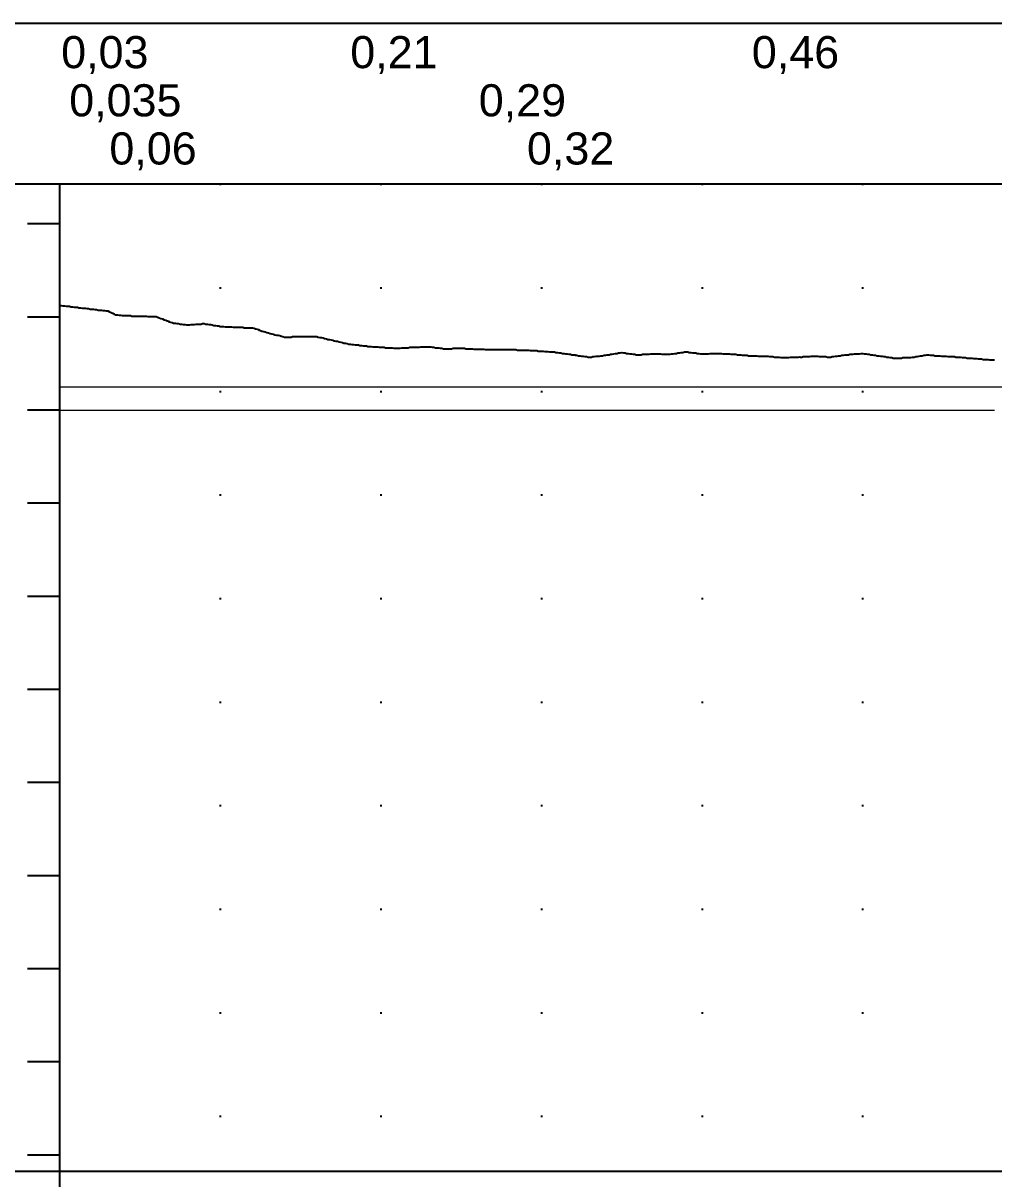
# Model space of a CAD drawing. Header units: millimetres. Extents: x -226 to 1784, y 10 to 1137.
# Drawn here: x 87.7 to 148.2, y 165.5 to 237.5 of the extents above; entities that cross this region are included whole.
import ezdxf

# ---------------------------------------------------------------- set-up
doc = ezdxf.new("R2010")
doc.units = ezdxf.units.MM
doc.linetypes.add('DOT', pattern=[6.35, 0, -6.35])
doc.layers.add('График_U', color=5, linetype='Continuous')
doc.layers.add('Макет', color=7, linetype='Continuous')
doc.layers.add('График_U_085', color=253, linetype='Continuous', lineweight=0)
doc.layers.add('Текст', color=7, linetype='Continuous', lineweight=0)
doc.styles.get("Standard").update_dxf_attribs({"font": 'arial.ttf'})

msp = doc.modelspace()

# ---------------------------------------------------------------- linework, layer by layer
at = {"layer": 'График_U'}
for points in [[(90, 225), (88, 225)], [(90, 219.925), (90.003, 219.925), (90.01, 219.925), (90.1, 219.913), (90.103, 219.925), (90.11, 219.925), (90.2, 219.902), (90.203, 219.896), (90.21, 219.896), (90.303, 219.896), (90.31, 219.896), (90.403, 219.867), (90.41, 219.867), (90.503, 219.867), (90.51, 219.867), (90.603, 219.867), (90.61, 219.867), (90.703, 219.838), (90.71, 219.838), (90.803, 219.838), (90.81, 219.838), (90.903, 219.809), (90.91, 219.809), (91, 219.809), (91.003, 219.809), (91.01, 219.809), (91.103, 219.809), (91.11, 219.809), (91.203, 219.78), (91.21, 219.78), (91.303, 219.78), (91.31, 219.78), (91.403, 219.751), (91.41, 219.751), (91.503, 219.751), (91.51, 219.751), (91.603, 219.751), (91.61, 219.751), (91.703, 219.722), (91.71, 219.722), (91.803, 219.722), (91.81, 219.722), (91.903, 219.693), (91.91, 219.693), (92, 219.693), (92.003, 219.693), (92.01, 219.693), (92.103, 219.693), (92.11, 219.693), (92.203, 219.664), (92.21, 219.664), (92.303, 219.664), (92.31, 219.664), (92.403, 219.635), (92.41, 219.635), (92.503, 219.635), (92.51, 219.635), (92.603, 219.635), (92.61, 219.635), (92.703, 219.606), (92.71, 219.606), (92.803, 219.606), (92.81, 219.606), (92.903, 219.577), (92.91, 219.577), (93, 219.577), (93.003, 219.577), (93.01, 219.577), (93.1, 219.531), (93.103, 219.519), (93.11, 219.519), (93.111, 219.519), (93.203, 219.49), (93.21, 219.49), (93.303, 219.432), (93.31, 219.432), (93.403, 219.403), (93.41, 219.374), (93.5, 219.345), (93.503, 219.345), (93.51, 219.345), (93.6, 219.333), (93.603, 219.345), (93.61, 219.345), (93.703, 219.316), (93.71, 219.316), (93.803, 219.316), (93.81, 219.316), (93.903, 219.287), (93.91, 219.287), (94, 219.287), (94.003, 219.287), (94.01, 219.287), (94.103, 219.287), (94.11, 219.287), (94.203, 219.287), (94.21, 219.287), (94.303, 219.287), (94.31, 219.287), (94.403, 219.287), (94.41, 219.287), (94.503, 219.258), (94.51, 219.258), (94.603, 219.258), (94.61, 219.258), (94.703, 219.258), (94.71, 219.258), (94.803, 219.258), (94.81, 219.258), (94.903, 219.258), (94.91, 219.258), (95, 219.258), (95.004, 219.258), (95.003, 219.258), (95.01, 219.258), (95.103, 219.258), (95.11, 219.258), (95.203, 219.258), (95.21, 219.258), (95.303, 219.258), (95.31, 219.258), (95.403, 219.258), (95.41, 219.258), (95.503, 219.229), (95.51, 219.229), (95.603, 219.229), (95.61, 219.229), (95.703, 219.229), (95.71, 219.229), (95.803, 219.229), (95.81, 219.229), (95.903, 219.229), (95.91, 219.229), (96, 219.229), (96.003, 219.229), (96.01, 219.229), (96.1, 219.191), (96.103, 219.2), (96.11, 219.2), (96.203, 219.142), (96.21, 219.142), (96.303, 219.113), (96.31, 219.113), (96.403, 219.084), (96.41, 219.084), (96.503, 219.026), (96.51, 219.026), (96.603, 218.997), (96.61, 218.997), (96.703, 218.968), (96.71, 218.968), (96.803, 218.939), (96.81, 218.91), (96.903, 218.881), (96.91, 218.881), (97, 218.852), (97.003, 218.852), (97.01, 218.852), (97.103, 218.823), (97.11, 218.823), (97.203, 218.823), (97.21, 218.823), (97.303, 218.794), (97.31, 218.794), (97.403, 218.794), (97.41, 218.794), (97.503, 218.765), (97.51, 218.765), (97.603, 218.765), (97.61, 218.765), (97.703, 218.736), (97.71, 218.736), (97.803, 218.736), (97.81, 218.736), (97.903, 218.707), (97.91, 218.707), (98, 218.707), (98.003, 218.707), (98.01, 218.707), (98.103, 218.707), (98.11, 218.707), (98.203, 218.736), (98.21, 218.736), (98.303, 218.736), (98.31, 218.736), (98.403, 218.736), (98.41, 218.736), (98.503, 218.765), (98.51, 218.765), (98.603, 218.765), (98.61, 218.765), (98.703, 218.765), (98.71, 218.765), (98.803, 218.765), (98.81, 218.765), (98.903, 218.794), (98.91, 218.794), (99, 218.794), (99.003, 218.794), (99.01, 218.794), (99.103, 218.765), (99.11, 218.765), (99.203, 218.765), (99.21, 218.765), (99.303, 218.736), (99.31, 218.736), (99.403, 218.736), (99.41, 218.736), (99.503, 218.707), (99.51, 218.707), (99.603, 218.678), (99.61, 218.678), (99.703, 218.678), (99.71, 218.678), (99.803, 218.649), (99.81, 218.649), (99.903, 218.649), (99.91, 218.649), (100, 218.62), (100.003, 218.62), (100.01, 218.62), (100.103, 218.62), (100.11, 218.62), (100.203, 218.62), (100.21, 218.62), (100.303, 218.591), (100.31, 218.591), (100.403, 218.591), (100.41, 218.591), (100.503, 218.591), (100.51, 218.591), (100.603, 218.591), (100.61, 218.591), (100.703, 218.591), (100.71, 218.591), (100.803, 218.562), (100.81, 218.562), (100.903, 218.562), (100.91, 218.562), (101, 218.562), (101.003, 218.562), (101.01, 218.562), (101.103, 218.562), (101.11, 218.562), (101.203, 218.562), (101.21, 218.562), (101.303, 218.562), (101.31, 218.562), (101.403, 218.562), (101.41, 218.562), (101.503, 218.533), (101.51, 218.533), (101.603, 218.533), (101.61, 218.533), (101.703, 218.533), (101.71, 218.533), (101.803, 218.533), (101.81, 218.533), (101.903, 218.533), (101.91, 218.533), (102, 218.533), (102.003, 218.533), (102.01, 218.533), (102.103, 218.504), (102.11, 218.504), (102.203, 218.475), (102.21, 218.475), (102.303, 218.446), (102.31, 218.446), (102.403, 218.417), (102.41, 218.388), (102.503, 218.359), (102.51, 218.359), (102.603, 218.33), (102.61, 218.33), (102.703, 218.301), (102.71, 218.301), (102.803, 218.272), (102.81, 218.272), (102.903, 218.243), (102.91, 218.243), (103, 218.214), (103.003, 218.214), (103.01, 218.214), (103.103, 218.185), (103.11, 218.185), (103.203, 218.156), (103.21, 218.156), (103.303, 218.127), (103.31, 218.127), (103.403, 218.098), (103.41, 218.098), (103.503, 218.069), (103.51, 218.069), (103.603, 218.069), (103.61, 218.069), (103.703, 218.04), (103.71, 218.04), (103.803, 218.011), (103.81, 218.011), (103.903, 217.982), (103.91, 217.982), (104, 217.953), (104.003, 217.953), (104.01, 217.953), (104.103, 217.953), (104.11, 217.953), (104.203, 217.953), (104.21, 217.953), (104.303, 217.953), (104.31, 217.953), (104.403, 217.953), (104.41, 217.953), (104.503, 217.982), (104.51, 217.982), (104.603, 217.982), (104.61, 217.982), (104.703, 217.982), (104.71, 217.982), (104.803, 217.982), (104.81, 217.982), (104.903, 217.982), (104.91, 217.982), (105, 217.982), (105.003, 217.982), (105.01, 217.982), (105.103, 217.982), (105.11, 217.982), (105.203, 217.982), (105.21, 217.982), (105.303, 217.982), (105.31, 217.982), (105.403, 217.982), (105.41, 217.982), (105.503, 217.982), (105.51, 217.982), (105.603, 217.982), (105.61, 217.982), (105.703, 217.982), (105.71, 217.982), (105.803, 217.982), (105.81, 217.982), (105.903, 217.982), (105.91, 217.982), (105.955, 217.982), (106, 217.982), (106.003, 217.982), (106.01, 217.982), (106.103, 217.953), (106.11, 217.953), (106.203, 217.924), (106.21, 217.924), (106.303, 217.924), (106.31, 217.924), (106.403, 217.895), (106.41, 217.895), (106.503, 217.866), (106.51, 217.866), (106.603, 217.837), (106.61, 217.837), (106.703, 217.808), (106.71, 217.808), (106.803, 217.808), (106.81, 217.808), (106.903, 217.779), (106.91, 217.779), (107, 217.75), (107.003, 217.75), (107.01, 217.75), (107.103, 217.721), (107.11, 217.721), (107.203, 217.692), (107.21, 217.692), (107.303, 217.692), (107.31, 217.692), (107.403, 217.663), (107.41, 217.663), (107.503, 217.634), (107.51, 217.634), (107.603, 217.605), (107.61, 217.605), (107.703, 217.576), (107.71, 217.576), (107.803, 217.576), (107.81, 217.576), (107.903, 217.547), (107.91, 217.547), (108, 217.518), (108.003, 217.518), (108.01, 217.518), (108.103, 217.518), (108.11, 217.518), (108.203, 217.489), (108.21, 217.489), (108.303, 217.489), (108.31, 217.489), (108.403, 217.46), (108.41, 217.46), (108.503, 217.46), (108.51, 217.46), (108.603, 217.46), (108.61, 217.46), (108.703, 217.431), (108.71, 217.431), (108.803, 217.431), (108.81, 217.431), (108.903, 217.402), (108.91, 217.402), (109, 217.402), (109.003, 217.402), (109.01, 217.402), (109.103, 217.402), (109.11, 217.402), (109.203, 217.373), (109.21, 217.373), (109.303, 217.373), (109.31, 217.373), (109.403, 217.373), (109.41, 217.373), (109.503, 217.344), (109.51, 217.344), (109.603, 217.344), (109.61, 217.344), (109.703, 217.344), (109.71, 217.344), (109.803, 217.344), (109.81, 217.344), (109.903, 217.315), (109.91, 217.315), (110, 217.315), (110.003, 217.315), (110.01, 217.315), (110.103, 217.315), (110.11, 217.315), (110.203, 217.315), (110.21, 217.315), (110.303, 217.286), (110.31, 217.286), (110.403, 217.286), (110.41, 217.286), (110.503, 217.286), (110.51, 217.286), (110.603, 217.286), (110.61, 217.286), (110.703, 217.286), (110.71, 217.286), (110.803, 217.257), (110.81, 217.257), (110.903, 217.257), (110.91, 217.257), (111, 217.257), (111.003, 217.257), (111.01, 217.257), (111.1, 217.263), (111.103, 217.257), (111.11, 217.257), (111.203, 217.257), (111.21, 217.257), (111.303, 217.286), (111.31, 217.286), (111.403, 217.286), (111.41, 217.286), (111.503, 217.286), (111.51, 217.286), (111.603, 217.286), (111.61, 217.286), (111.703, 217.286), (111.71, 217.286), (111.803, 217.315), (111.81, 217.315), (111.903, 217.315), (111.91, 217.315), (112, 217.315), (112.003, 217.315), (112.01, 217.315), (112.103, 217.315), (112.11, 217.315), (112.203, 217.315), (112.21, 217.315), (112.303, 217.315), (112.31, 217.315), (112.403, 217.315), (112.41, 217.315), (112.503, 217.344), (112.51, 217.344), (112.603, 217.344), (112.61, 217.344), (112.703, 217.344), (112.71, 217.344), (112.803, 217.344), (112.81, 217.344), (112.903, 217.344), (112.91, 217.344), (113, 217.344), (113.003, 217.344), (113.01, 217.344), (113.103, 217.344), (113.11, 217.344), (113.203, 217.315), (113.21, 217.315), (113.303, 217.315), (113.31, 217.315), (113.403, 217.286), (113.41, 217.286), (113.503, 217.286), (113.51, 217.286), (113.603, 217.286), (113.61, 217.286), (113.703, 217.257), (113.71, 217.257), (113.803, 217.257), (113.81, 217.257), (113.903, 217.228), (113.91, 217.228), (114, 217.228), (114.003, 217.228), (114.01, 217.228), (114.103, 217.228), (114.11, 217.228), (114.203, 217.228), (114.21, 217.228), (114.303, 217.228), (114.31, 217.228), (114.403, 217.228), (114.41, 217.228), (114.503, 217.257), (114.51, 217.257), (114.603, 217.257), (114.61, 217.257), (114.703, 217.257), (114.71, 217.257), (114.803, 217.257), (114.81, 217.257), (114.903, 217.257), (114.91, 217.257), (115, 217.257), (115.003, 217.257), (115.01, 217.257), (115.103, 217.257), (115.11, 217.257), (115.203, 217.257), (115.21, 217.257), (115.303, 217.228), (115.31, 217.228), (115.403, 217.228), (115.41, 217.228), (115.503, 217.228), (115.51, 217.228), (115.603, 217.228), (115.61, 217.228), (115.703, 217.228), (115.71, 217.228), (115.803, 217.199), (115.81, 217.199), (115.903, 217.199), (115.91, 217.199), (116, 217.199), (116.003, 217.199), (116.01, 217.199), (116.103, 217.199), (116.11, 217.199), (116.203, 217.199), (116.21, 217.199), (116.303, 217.199), (116.31, 217.199), (116.403, 217.199), (116.41, 217.199), (116.503, 217.17), (116.51, 217.17), (116.603, 217.17), (116.61, 217.17), (116.703, 217.17), (116.71, 217.17), (116.803, 217.17), (116.81, 217.17), (116.903, 217.17), (116.91, 217.17), (117, 217.17), (117.003, 217.17), (117.01, 217.17), (117.103, 217.17), (117.11, 217.17), (117.203, 217.17), (117.21, 217.17), (117.303, 217.17), (117.31, 217.17), (117.403, 217.17), (117.41, 217.17), (117.503, 217.17), (117.51, 217.17), (117.603, 217.17), (117.61, 217.17), (117.703, 217.17), (117.71, 217.17), (117.803, 217.17), (117.81, 217.17), (117.903, 217.17), (117.91, 217.17), (118, 217.17), (118.003, 217.17), (118.01, 217.17), (118.103, 217.17), (118.11, 217.17), (118.203, 217.17), (118.21, 217.17), (118.303, 217.17), (118.31, 217.17), (118.403, 217.17), (118.41, 217.17), (118.503, 217.141), (118.51, 217.141), (118.603, 217.141), (118.61, 217.141), (118.703, 217.141), (118.71, 217.141), (118.803, 217.141), (118.81, 217.141), (118.903, 217.141), (118.91, 217.141), (119, 217.141), (119.003, 217.141), (119.01, 217.141), (119.1, 217.135), (119.103, 217.141), (119.11, 217.141), (119.203, 217.141), (119.21, 217.141), (119.303, 217.112), (119.31, 217.112), (119.403, 217.112), (119.41, 217.112), (119.503, 217.112), (119.51, 217.112), (119.603, 217.112), (119.61, 217.112), (119.703, 217.112), (119.71, 217.112), (119.803, 217.083), (119.81, 217.083), (119.903, 217.083), (119.91, 217.083), (120, 217.083), (120.003, 217.083), (120.01, 217.083), (120.103, 217.083), (120.11, 217.083), (120.203, 217.054), (120.21, 217.054), (120.303, 217.054), (120.31, 217.054), (120.403, 217.054), (120.41, 217.054), (120.503, 217.025), (120.51, 217.025), (120.603, 217.025), (120.61, 217.025), (120.703, 217.025), (120.71, 217.025), (120.803, 217.025), (120.81, 217.025), (120.903, 216.996), (120.91, 216.996), (121, 216.996), (121.003, 216.996), (121.01, 216.996), (121.103, 216.967), (121.11, 216.967), (121.203, 216.967), (121.21, 216.967), (121.303, 216.938), (121.31, 216.938), (121.403, 216.938), (121.41, 216.938), (121.503, 216.909), (121.51, 216.909), (121.603, 216.909), (121.61, 216.909), (121.703, 216.88), (121.71, 216.88), (121.803, 216.88), (121.81, 216.88), (121.903, 216.851), (121.91, 216.851), (122, 216.851), (122.003, 216.851), (122.01, 216.851), (122.1, 216.837), (122.103, 216.822), (122.11, 216.822), (122.203, 216.822), (122.21, 216.822), (122.303, 216.793), (122.31, 216.793), (122.403, 216.793), (122.41, 216.793), (122.503, 216.764), (122.51, 216.764), (122.603, 216.764), (122.61, 216.764), (122.703, 216.735), (122.71, 216.735), (122.803, 216.735), (122.81, 216.735), (122.903, 216.706), (122.91, 216.706), (123, 216.706), (123.003, 216.706), (123.01, 216.706), (123.103, 216.706), (123.11, 216.706), (123.203, 216.735), (123.21, 216.735), (123.303, 216.735), (123.31, 216.735), (123.403, 216.764), (123.41, 216.764), (123.503, 216.764), (123.51, 216.764), (123.603, 216.764), (123.61, 216.764), (123.703, 216.793), (123.71, 216.793), (123.803, 216.793), (123.81, 216.793), (123.903, 216.822), (123.91, 216.822), (124, 216.822), (124.003, 216.822), (124.01, 216.822), (124.103, 216.851), (124.11, 216.851), (124.203, 216.851), (124.21, 216.851), (124.303, 216.88), (124.31, 216.88), (124.403, 216.88), (124.41, 216.88), (124.503, 216.909), (124.51, 216.909), (124.603, 216.938), (124.61, 216.938), (124.703, 216.938), (124.71, 216.938), (124.803, 216.967), (124.81, 216.967), (124.903, 216.967), (124.91, 216.967), (125, 216.996), (125.004, 216.996), (125.003, 216.996), (125.01, 216.996), (125.103, 216.967), (125.11, 216.967), (125.203, 216.967), (125.21, 216.967), (125.303, 216.938), (125.31, 216.938), (125.403, 216.938), (125.41, 216.938), (125.503, 216.909), (125.51, 216.909), (125.603, 216.909), (125.61, 216.909), (125.703, 216.88), (125.71, 216.88), (125.803, 216.88), (125.81, 216.88), (125.903, 216.851), (125.91, 216.851), (126, 216.851), (126.003, 216.851), (126.01, 216.851), (126.103, 216.851), (126.11, 216.851), (126.203, 216.851), (126.21, 216.851), (126.303, 216.88), (126.31, 216.88), (126.403, 216.88), (126.41, 216.88), (126.503, 216.88), (126.51, 216.88), (126.603, 216.88), (126.61, 216.88), (126.703, 216.88), (126.71, 216.88), (126.803, 216.909), (126.81, 216.909), (126.903, 216.909), (126.91, 216.909), (127, 216.909), (127.003, 216.909), (127.01, 216.909), (127.103, 216.909), (127.11, 216.909), (127.203, 216.909), (127.21, 216.909), (127.303, 216.909), (127.31, 216.909), (127.403, 216.909), (127.41, 216.909), (127.503, 216.88), (127.51, 216.88), (127.603, 216.88), (127.61, 216.88), (127.703, 216.88), (127.71, 216.88), (127.803, 216.88), (127.81, 216.88), (127.903, 216.88), (127.91, 216.88), (128, 216.88), (128.003, 216.88), (128.01, 216.88), (128.103, 216.909), (128.11, 216.909), (128.203, 216.909), (128.21, 216.909), (128.303, 216.938), (128.31, 216.938), (128.403, 216.938), (128.41, 216.938), (128.503, 216.967), (128.51, 216.967), (128.603, 216.967), (128.61, 216.967), (128.703, 216.996), (128.71, 216.996), (128.803, 216.996), (128.81, 216.996), (128.903, 217.025), (128.91, 217.025), (129, 217.025), (129.003, 217.025), (129.01, 217.025), (129.103, 217.025), (129.11, 217.025), (129.203, 216.996), (129.21, 216.996), (129.303, 216.996), (129.31, 216.996), (129.403, 216.967), (129.41, 216.967), (129.503, 216.967), (129.51, 216.967), (129.603, 216.967), (129.61, 216.967), (129.703, 216.938), (129.71, 216.938), (129.803, 216.938), (129.81, 216.938), (129.903, 216.909), (129.91, 216.909), (130, 216.909), (130.003, 216.909), (130.01, 216.909), (130.103, 216.909), (130.11, 216.909), (130.203, 216.909), (130.21, 216.909), (130.303, 216.909), (130.31, 216.909), (130.403, 216.909), (130.41, 216.909), (130.503, 216.938), (130.51, 216.938), (130.603, 216.938), (130.61, 216.938), (130.703, 216.938), (130.71, 216.938), (130.803, 216.938), (130.81, 216.938), (130.903, 216.938), (130.91, 216.938), (131, 216.938), (131.003, 216.938), (131.01, 216.938), (131.103, 216.938), (131.11, 216.938), (131.203, 216.938), (131.21, 216.938), (131.303, 216.909), (131.31, 216.909), (131.403, 216.909), (131.41, 216.909), (131.503, 216.909), (131.51, 216.909), (131.603, 216.909), (131.61, 216.909), (131.703, 216.909), (131.71, 216.909), (131.803, 216.88), (131.81, 216.88), (131.903, 216.88), (131.91, 216.88), (132, 216.88), (132.003, 216.88), (132.01, 216.88), (132.103, 216.88), (132.11, 216.88), (132.203, 216.851), (132.21, 216.851), (132.303, 216.851), (132.31, 216.851), (132.403, 216.851), (132.41, 216.851), (132.503, 216.822), (132.51, 216.822), (132.603, 216.822), (132.61, 216.822), (132.703, 216.822), (132.71, 216.822), (132.803, 216.822), (132.81, 216.822), (132.903, 216.793), (132.91, 216.793), (133, 216.793), (133.003, 216.793), (133.01, 216.793), (133.103, 216.793), (133.11, 216.793), (133.203, 216.793), (133.21, 216.793), (133.303, 216.793), (133.31, 216.793), (133.403, 216.793), (133.41, 216.793), (133.503, 216.764), (133.51, 216.764), (133.603, 216.764), (133.61, 216.764), (133.703, 216.764), (133.71, 216.764), (133.803, 216.764), (133.81, 216.764), (133.903, 216.764), (133.91, 216.764), (134, 216.764), (134.003, 216.764), (134.01, 216.764), (134.103, 216.764), (134.11, 216.764), (134.203, 216.735), (134.21, 216.735), (134.303, 216.735), (134.31, 216.735), (134.403, 216.735), (134.41, 216.735), (134.503, 216.706), (134.51, 216.706), (134.603, 216.706), (134.61, 216.706), (134.703, 216.706), (134.71, 216.706), (134.803, 216.706), (134.81, 216.706), (134.903, 216.677), (134.91, 216.677), (134.955, 216.677), (135, 216.677), (135.004, 216.677), (135.003, 216.677), (135.01, 216.677), (135.103, 216.677), (135.11, 216.677), (135.203, 216.677), (135.21, 216.677), (135.303, 216.677), (135.31, 216.677), (135.403, 216.677), (135.41, 216.677), (135.503, 216.706), (135.51, 216.706), (135.603, 216.706), (135.61, 216.706), (135.703, 216.706), (135.71, 216.706), (135.803, 216.706), (135.81, 216.706), (135.903, 216.706), (135.91, 216.706), (136, 216.706), (136.003, 216.706), (136.01, 216.706), (136.1, 216.712), (136.103, 216.706), (136.11, 216.706), (136.203, 216.706), (136.21, 216.706), (136.303, 216.735), (136.31, 216.735), (136.403, 216.735), (136.41, 216.735), (136.503, 216.735), (136.51, 216.735), (136.603, 216.735), (136.61, 216.735), (136.703, 216.735), (136.71, 216.735), (136.803, 216.764), (136.81, 216.764), (136.903, 216.764), (136.91, 216.764), (136.955, 216.764), (137, 216.764), (137.003, 216.764), (137.01, 216.764), (137.103, 216.764), (137.11, 216.764), (137.203, 216.764), (137.21, 216.764), (137.303, 216.735), (137.31, 216.735), (137.403, 216.735), (137.41, 216.735), (137.503, 216.735), (137.51, 216.735), (137.603, 216.735), (137.61, 216.735), (137.703, 216.735), (137.71, 216.735), (137.803, 216.706), (137.81, 216.706), (137.903, 216.706), (137.91, 216.706), (138, 216.706), (138.003, 216.706), (138.01, 216.706), (138.103, 216.735), (138.11, 216.735), (138.203, 216.735), (138.21, 216.735), (138.303, 216.764), (138.31, 216.764), (138.403, 216.764), (138.41, 216.764), (138.503, 216.793), (138.51, 216.793), (138.603, 216.793), (138.61, 216.793), (138.703, 216.822), (138.71, 216.822), (138.803, 216.822), (138.81, 216.822), (138.903, 216.851), (138.91, 216.851), (139, 216.851), (139.003, 216.851), (139.01, 216.851), (139.103, 216.851), (139.11, 216.851), (139.203, 216.88), (139.21, 216.88), (139.303, 216.88), (139.31, 216.88), (139.403, 216.88), (139.41, 216.88), (139.503, 216.909), (139.51, 216.909), (139.603, 216.909), (139.61, 216.909), (139.703, 216.909), (139.71, 216.909), (139.803, 216.909), (139.81, 216.909), (139.903, 216.938), (139.91, 216.938), (140, 216.938), (140.003, 216.938), (140.01, 216.938), (140.103, 216.909), (140.11, 216.909), (140.203, 216.909), (140.21, 216.909), (140.303, 216.88), (140.31, 216.88), (140.403, 216.88), (140.41, 216.88), (140.503, 216.851), (140.51, 216.851), (140.603, 216.851), (140.61, 216.851), (140.703, 216.822), (140.71, 216.822), (140.803, 216.822), (140.81, 216.822), (140.903, 216.793), (140.91, 216.793), (141, 216.793), (141.003, 216.793), (141.01, 216.793), (141.103, 216.764), (141.11, 216.764), (141.203, 216.764), (141.21, 216.764), (141.303, 216.735), (141.31, 216.735), (141.403, 216.735), (141.41, 216.735), (141.503, 216.706), (141.51, 216.706), (141.603, 216.706), (141.61, 216.706), (141.703, 216.677), (141.71, 216.677), (141.803, 216.677), (141.81, 216.677), (141.903, 216.648), (141.91, 216.648), (142, 216.648), (142.003, 216.648), (142.01, 216.648), (142.103, 216.648), (142.11, 216.648), (142.203, 216.648), (142.21, 216.648), (142.303, 216.648), (142.31, 216.648), (142.403, 216.648), (142.41, 216.648), (142.503, 216.677), (142.51, 216.677), (142.603, 216.677), (142.61, 216.677), (142.703, 216.677), (142.71, 216.677), (142.803, 216.677), (142.81, 216.677), (142.903, 216.677), (142.91, 216.677), (143, 216.677), (143.003, 216.677), (143.01, 216.677), (143.103, 216.706), (143.11, 216.706), (143.203, 216.706), (143.21, 216.706), (143.303, 216.735), (143.31, 216.735), (143.403, 216.735), (143.41, 216.735), (143.503, 216.764), (143.51, 216.764), (143.603, 216.793), (143.61, 216.793), (143.703, 216.793), (143.71, 216.793), (143.803, 216.822), (143.81, 216.822), (143.903, 216.822), (143.91, 216.822), (144, 216.851), (144.003, 216.851), (144.01, 216.851), (144.103, 216.851), (144.11, 216.851), (144.203, 216.822), (144.21, 216.822), (144.303, 216.822), (144.31, 216.822), (144.403, 216.822), (144.41, 216.822), (144.503, 216.793), (144.51, 216.793), (144.603, 216.793), (144.61, 216.793), (144.703, 216.793), (144.71, 216.793), (144.803, 216.793), (144.81, 216.793), (144.903, 216.764), (144.91, 216.764), (145, 216.764), (145.003, 216.764), (145.01, 216.764), (145.103, 216.764), (145.11, 216.764), (145.203, 216.764), (145.21, 216.764), (145.303, 216.735), (145.31, 216.735), (145.403, 216.735), (145.41, 216.735), (145.503, 216.735), (145.51, 216.735), (145.603, 216.735), (145.61, 216.735), (145.703, 216.735), (145.71, 216.735), (145.803, 216.706), (145.81, 216.706), (145.903, 216.706), (145.91, 216.706), (146, 216.706), (146.003, 216.706), (146.01, 216.706), (146.103, 216.706), (146.11, 216.706), (146.203, 216.677), (146.21, 216.677), (146.303, 216.677), (146.31, 216.677), (146.403, 216.677), (146.41, 216.677), (146.503, 216.648), (146.51, 216.648), (146.603, 216.648), (146.61, 216.648), (146.703, 216.648), (146.71, 216.648), (146.803, 216.648), (146.81, 216.648), (146.903, 216.619), (146.91, 216.619), (147, 216.619), (147.003, 216.619), (147.01, 216.619), (147.103, 216.619), (147.11, 216.619), (147.203, 216.59), (147.21, 216.59), (147.303, 216.59), (147.31, 216.59), (147.403, 216.59), (147.41, 216.59), (147.503, 216.561), (147.51, 216.561), (147.603, 216.561), (147.61, 216.561), (147.703, 216.561), (147.71, 216.561), (147.803, 216.561), (147.81, 216.561), (147.903, 216.532), (147.91, 216.532), (148, 216.532), (148.003, 216.532), (148.01, 216.532), (148.103, 216.532), (148.11, 216.532), (148.203, 216.532)], [(90, 219.2), (88, 219.2)], [(90, 213.4), (88, 213.4)], [(90, 207.6), (88, 207.6)], [(90, 201.8), (88, 201.8)], [(90, 196), (88, 196)], [(90, 190.2), (88, 190.2)], [(90, 184.4), (88, 184.4)], [(90, 178.6), (88, 178.6)], [(90, 172.8), (88, 172.8)], [(90, 167), (88, 167)]]:
    msp.add_lwpolyline(points, dxfattribs=at)
at = {"layer": 'График_U_085'}
msp.add_lwpolyline([(90, 214.85), (390, 214.85)], dxfattribs=at)
at = {"layer": 'Макет', "lineweight": -2}
for p, q in [((20, 237.507), (390, 237.507)), ((30, 227.507), (390, 227.507)), ((90, 227.508), (90, 25.507)), ((90, 227.507), (390, 227.507)), ((20, 166.007), (390, 166.007))]:
    msp.add_line(p, q, dxfattribs=at)
at = {"layer": 'Макет', "linetype": 'DOT', "lineweight": -2}
for p, q in [((100, 227.508), (100, 60.507)), ((110, 227.508), (110, 60.507)), ((120, 227.508), (120, 60.507)), ((130, 227.508), (130, 60.507)), ((140, 227.508), (140, 60.507))]:
    msp.add_line(p, q, dxfattribs=at)
at = {"layer": 'Текст'}
msp.add_lwpolyline([(90, 213.4), (90, 213.4), (90.003, 213.4), (90.01, 213.4), (90.1, 213.4), (90.103, 213.4), (90.11, 213.4), (90.2, 213.4), (90.203, 213.4), (90.21, 213.4), (90.303, 213.4), (90.31, 213.4), (90.403, 213.4), (90.41, 213.4), (90.503, 213.4), (90.51, 213.4), (90.603, 213.4), (90.61, 213.4), (90.703, 213.4), (90.71, 213.4), (90.803, 213.4), (90.81, 213.4), (90.903, 213.4), (90.91, 213.4), (91, 213.4), (91.003, 213.4), (91.01, 213.4), (91.103, 213.4), (91.11, 213.4), (91.203, 213.4), (91.21, 213.4), (91.303, 213.4), (91.31, 213.4), (91.403, 213.4), (91.41, 213.4), (91.503, 213.4), (91.51, 213.4), (91.603, 213.4), (91.61, 213.4), (91.703, 213.4), (91.71, 213.4), (91.803, 213.4), (91.81, 213.4), (91.903, 213.4), (91.91, 213.4), (92, 213.4), (92.003, 213.4), (92.01, 213.4), (92.103, 213.4), (92.11, 213.4), (92.203, 213.4), (92.21, 213.4), (92.303, 213.4), (92.31, 213.4), (92.403, 213.4), (92.41, 213.4), (92.503, 213.4), (92.51, 213.4), (92.603, 213.4), (92.61, 213.4), (92.703, 213.4), (92.71, 213.4), (92.803, 213.4), (92.81, 213.4), (92.903, 213.4), (92.91, 213.4), (93, 213.4), (93.003, 213.4), (93.01, 213.4), (93.1, 213.4), (93.103, 213.4), (93.11, 213.4), (93.111, 213.4), (93.203, 213.4), (93.21, 213.4), (93.303, 213.4), (93.31, 213.4), (93.403, 213.4), (93.41, 213.4), (93.5, 213.4), (93.503, 213.4), (93.51, 213.4), (93.6, 213.4), (93.603, 213.4), (93.61, 213.4), (93.703, 213.4), (93.71, 213.4), (93.803, 213.4), (93.81, 213.4), (93.903, 213.4), (93.91, 213.4), (94, 213.4), (94.003, 213.4), (94.01, 213.4), (94.103, 213.4), (94.11, 213.4), (94.203, 213.4), (94.21, 213.4), (94.303, 213.4), (94.31, 213.4), (94.403, 213.4), (94.41, 213.4), (94.503, 213.4), (94.51, 213.4), (94.603, 213.4), (94.61, 213.4), (94.703, 213.4), (94.71, 213.4), (94.803, 213.4), (94.81, 213.4), (94.903, 213.4), (94.91, 213.4), (95, 213.4), (95.004, 213.4), (95.003, 213.4), (95.01, 213.4), (95.103, 213.4), (95.11, 213.4), (95.203, 213.4), (95.21, 213.4), (95.303, 213.4), (95.31, 213.4), (95.403, 213.4), (95.41, 213.4), (95.503, 213.4), (95.51, 213.4), (95.603, 213.4), (95.61, 213.4), (95.703, 213.4), (95.71, 213.4), (95.803, 213.4), (95.81, 213.4), (95.903, 213.4), (95.91, 213.4), (96, 213.4), (96.003, 213.4), (96.01, 213.4), (96.1, 213.4), (96.103, 213.4), (96.11, 213.4), (96.203, 213.4), (96.21, 213.4), (96.303, 213.4), (96.31, 213.4), (96.403, 213.4), (96.41, 213.4), (96.503, 213.4), (96.51, 213.4), (96.603, 213.4), (96.61, 213.4), (96.703, 213.4), (96.71, 213.4), (96.803, 213.4), (96.81, 213.4), (96.903, 213.4), (96.91, 213.4), (97, 213.4), (97.003, 213.4), (97.01, 213.4), (97.103, 213.4), (97.11, 213.4), (97.203, 213.4), (97.21, 213.4), (97.303, 213.4), (97.31, 213.4), (97.403, 213.4), (97.41, 213.4), (97.503, 213.4), (97.51, 213.4), (97.603, 213.4), (97.61, 213.4), (97.703, 213.4), (97.71, 213.4), (97.803, 213.4), (97.81, 213.4), (97.903, 213.4), (97.91, 213.4), (98, 213.4), (98.003, 213.4), (98.01, 213.4), (98.103, 213.4), (98.11, 213.4), (98.203, 213.4), (98.21, 213.4), (98.303, 213.4), (98.31, 213.4), (98.403, 213.4), (98.41, 213.4), (98.503, 213.4), (98.51, 213.4), (98.603, 213.4), (98.61, 213.4), (98.703, 213.4), (98.71, 213.4), (98.803, 213.4), (98.81, 213.4), (98.903, 213.4), (98.91, 213.4), (99, 213.4), (99.003, 213.4), (99.01, 213.4), (99.103, 213.4), (99.11, 213.4), (99.203, 213.4), (99.21, 213.4), (99.303, 213.4), (99.31, 213.4), (99.403, 213.4), (99.41, 213.4), (99.503, 213.4), (99.51, 213.4), (99.603, 213.4), (99.61, 213.4), (99.703, 213.4), (99.71, 213.4), (99.803, 213.4), (99.81, 213.4), (99.903, 213.4), (99.91, 213.4), (100, 213.4), (100.003, 213.4), (100.01, 213.4), (100.103, 213.4), (100.11, 213.4), (100.203, 213.4), (100.21, 213.4), (100.303, 213.4), (100.31, 213.4), (100.403, 213.4), (100.41, 213.4), (100.503, 213.4), (100.51, 213.4), (100.603, 213.4), (100.61, 213.4), (100.703, 213.4), (100.71, 213.4), (100.803, 213.4), (100.81, 213.4), (100.903, 213.4), (100.91, 213.4), (101, 213.4), (101.003, 213.4), (101.01, 213.4), (101.103, 213.4), (101.11, 213.4), (101.203, 213.4), (101.21, 213.4), (101.303, 213.4), (101.31, 213.4), (101.403, 213.4), (101.41, 213.4), (101.503, 213.4), (101.51, 213.4), (101.603, 213.4), (101.61, 213.4), (101.703, 213.4), (101.71, 213.4), (101.803, 213.4), (101.81, 213.4), (101.903, 213.4), (101.91, 213.4), (102, 213.4), (102.003, 213.4), (102.01, 213.4), (102.103, 213.4), (102.11, 213.4), (102.203, 213.4), (102.21, 213.4), (102.303, 213.4), (102.31, 213.4), (102.403, 213.4), (102.41, 213.4), (102.503, 213.4), (102.51, 213.4), (102.603, 213.4), (102.61, 213.4), (102.703, 213.4), (102.71, 213.4), (102.803, 213.4), (102.81, 213.4), (102.903, 213.4), (102.91, 213.4), (103, 213.4), (103.003, 213.4), (103.01, 213.4), (103.103, 213.4), (103.11, 213.4), (103.203, 213.4), (103.21, 213.4), (103.303, 213.4), (103.31, 213.4), (103.403, 213.4), (103.41, 213.4), (103.503, 213.4), (103.51, 213.4), (103.603, 213.4), (103.61, 213.4), (103.703, 213.4), (103.71, 213.4), (103.803, 213.4), (103.81, 213.4), (103.903, 213.4), (103.91, 213.4), (104, 213.4), (104.003, 213.4), (104.01, 213.4), (104.103, 213.4), (104.11, 213.4), (104.203, 213.4), (104.21, 213.4), (104.303, 213.4), (104.31, 213.4), (104.403, 213.4), (104.41, 213.4), (104.503, 213.4), (104.51, 213.4), (104.603, 213.4), (104.61, 213.4), (104.703, 213.4), (104.71, 213.4), (104.803, 213.4), (104.81, 213.4), (104.903, 213.4), (104.91, 213.4), (105, 213.4), (105.003, 213.4), (105.01, 213.4), (105.103, 213.4), (105.11, 213.4), (105.203, 213.4), (105.21, 213.4), (105.303, 213.4), (105.31, 213.4), (105.403, 213.4), (105.41, 213.4), (105.503, 213.4), (105.51, 213.4), (105.603, 213.4), (105.61, 213.4), (105.703, 213.4), (105.71, 213.4), (105.803, 213.4), (105.81, 213.4), (105.903, 213.4), (105.91, 213.4), (105.955, 213.4), (106, 213.4), (106.003, 213.4), (106.01, 213.4), (106.103, 213.4), (106.11, 213.4), (106.203, 213.4), (106.21, 213.4), (106.303, 213.4), (106.31, 213.4), (106.403, 213.4), (106.41, 213.4), (106.503, 213.4), (106.51, 213.4), (106.603, 213.4), (106.61, 213.4), (106.703, 213.4), (106.71, 213.4), (106.803, 213.4), (106.81, 213.4), (106.903, 213.4), (106.91, 213.4), (107, 213.4), (107.003, 213.4), (107.01, 213.4), (107.103, 213.4), (107.11, 213.4), (107.203, 213.4), (107.21, 213.4), (107.303, 213.4), (107.31, 213.4), (107.403, 213.4), (107.41, 213.4), (107.503, 213.4), (107.51, 213.4), (107.603, 213.4), (107.61, 213.4), (107.703, 213.4), (107.71, 213.4), (107.803, 213.4), (107.81, 213.4), (107.903, 213.4), (107.91, 213.4), (108, 213.4), (108.003, 213.4), (108.01, 213.4), (108.103, 213.4), (108.11, 213.4), (108.203, 213.4), (108.21, 213.4), (108.303, 213.4), (108.31, 213.4), (108.403, 213.4), (108.41, 213.4), (108.503, 213.4), (108.51, 213.4), (108.603, 213.4), (108.61, 213.4), (108.703, 213.4), (108.71, 213.4), (108.803, 213.4), (108.81, 213.4), (108.903, 213.4), (108.91, 213.4), (109, 213.4), (109.003, 213.4), (109.01, 213.4), (109.103, 213.4), (109.11, 213.4), (109.203, 213.4), (109.21, 213.4), (109.303, 213.4), (109.31, 213.4), (109.403, 213.4), (109.41, 213.4), (109.503, 213.4), (109.51, 213.4), (109.603, 213.4), (109.61, 213.4), (109.703, 213.4), (109.71, 213.4), (109.803, 213.4), (109.81, 213.4), (109.903, 213.4), (109.91, 213.4), (110, 213.4), (110.003, 213.4), (110.01, 213.4), (110.103, 213.4), (110.11, 213.4), (110.203, 213.4), (110.21, 213.4), (110.303, 213.4), (110.31, 213.4), (110.403, 213.4), (110.41, 213.4), (110.503, 213.4), (110.51, 213.4), (110.603, 213.4), (110.61, 213.4), (110.703, 213.4), (110.71, 213.4), (110.803, 213.4), (110.81, 213.4), (110.903, 213.4), (110.91, 213.4), (111, 213.4), (111.003, 213.4), (111.01, 213.4), (111.1, 213.4), (111.103, 213.4), (111.11, 213.4), (111.203, 213.4), (111.21, 213.4), (111.303, 213.4), (111.31, 213.4), (111.403, 213.4), (111.41, 213.4), (111.503, 213.4), (111.51, 213.4), (111.603, 213.4), (111.61, 213.4), (111.703, 213.4), (111.71, 213.4), (111.803, 213.4), (111.81, 213.4), (111.903, 213.4), (111.91, 213.4), (112, 213.4), (112.003, 213.4), (112.01, 213.4), (112.103, 213.4), (112.11, 213.4), (112.203, 213.4), (112.21, 213.4), (112.303, 213.4), (112.31, 213.4), (112.403, 213.4), (112.41, 213.4), (112.503, 213.4), (112.51, 213.4), (112.603, 213.4), (112.61, 213.4), (112.703, 213.4), (112.71, 213.4), (112.803, 213.4), (112.81, 213.4), (112.903, 213.4), (112.91, 213.4), (113, 213.4), (113.003, 213.4), (113.01, 213.4), (113.103, 213.4), (113.11, 213.4), (113.203, 213.4), (113.21, 213.4), (113.303, 213.4), (113.31, 213.4), (113.403, 213.4), (113.41, 213.4), (113.503, 213.4), (113.51, 213.4), (113.603, 213.4), (113.61, 213.4), (113.703, 213.4), (113.71, 213.4), (113.803, 213.4), (113.81, 213.4), (113.903, 213.4), (113.91, 213.4), (114, 213.4), (114.003, 213.4), (114.01, 213.4), (114.103, 213.4), (114.11, 213.4), (114.203, 213.4), (114.21, 213.4), (114.303, 213.4), (114.31, 213.4), (114.403, 213.4), (114.41, 213.4), (114.503, 213.4), (114.51, 213.4), (114.603, 213.4), (114.61, 213.4), (114.703, 213.4), (114.71, 213.4), (114.803, 213.4), (114.81, 213.4), (114.903, 213.4), (114.91, 213.4), (115, 213.4), (115.003, 213.4), (115.01, 213.4), (115.103, 213.4), (115.11, 213.4), (115.203, 213.4), (115.21, 213.4), (115.303, 213.4), (115.31, 213.4), (115.403, 213.4), (115.41, 213.4), (115.503, 213.4), (115.51, 213.4), (115.603, 213.4), (115.61, 213.4), (115.703, 213.4), (115.71, 213.4), (115.803, 213.4), (115.81, 213.4), (115.903, 213.4), (115.91, 213.4), (116, 213.4), (116.003, 213.4), (116.01, 213.4), (116.103, 213.4), (116.11, 213.4), (116.203, 213.4), (116.21, 213.4), (116.303, 213.4), (116.31, 213.4), (116.403, 213.4), (116.41, 213.4), (116.503, 213.4), (116.51, 213.4), (116.603, 213.4), (116.61, 213.4), (116.703, 213.4), (116.71, 213.4), (116.803, 213.4), (116.81, 213.4), (116.903, 213.4), (116.91, 213.4), (117, 213.4), (117.003, 213.4), (117.01, 213.4), (117.103, 213.4), (117.11, 213.4), (117.203, 213.4), (117.21, 213.4), (117.303, 213.4), (117.31, 213.4), (117.403, 213.4), (117.41, 213.4), (117.503, 213.4), (117.51, 213.4), (117.603, 213.4), (117.61, 213.4), (117.703, 213.4), (117.71, 213.4), (117.803, 213.4), (117.81, 213.4), (117.903, 213.4), (117.91, 213.4), (118, 213.4), (118.003, 213.4), (118.01, 213.4), (118.103, 213.4), (118.11, 213.4), (118.203, 213.4), (118.21, 213.4), (118.303, 213.4), (118.31, 213.4), (118.403, 213.4), (118.41, 213.4), (118.503, 213.4), (118.51, 213.4), (118.603, 213.4), (118.61, 213.4), (118.703, 213.4), (118.71, 213.4), (118.803, 213.4), (118.81, 213.4), (118.903, 213.4), (118.91, 213.4), (119, 213.4), (119.003, 213.4), (119.01, 213.4), (119.1, 213.4), (119.103, 213.4), (119.11, 213.4), (119.203, 213.4), (119.21, 213.4), (119.303, 213.4), (119.31, 213.4), (119.403, 213.4), (119.41, 213.4), (119.503, 213.4), (119.51, 213.4), (119.603, 213.4), (119.61, 213.4), (119.703, 213.4), (119.71, 213.4), (119.803, 213.4), (119.81, 213.4), (119.903, 213.4), (119.91, 213.4), (120, 213.4), (120.003, 213.4), (120.01, 213.4), (120.103, 213.4), (120.11, 213.4), (120.203, 213.4), (120.21, 213.4), (120.303, 213.4), (120.31, 213.4), (120.403, 213.4), (120.41, 213.4), (120.503, 213.4), (120.51, 213.4), (120.603, 213.4), (120.61, 213.4), (120.703, 213.4), (120.71, 213.4), (120.803, 213.4), (120.81, 213.4), (120.903, 213.4), (120.91, 213.4), (121, 213.4), (121.003, 213.4), (121.01, 213.4), (121.103, 213.4), (121.11, 213.4), (121.203, 213.4), (121.21, 213.4), (121.303, 213.4), (121.31, 213.4), (121.403, 213.4), (121.41, 213.4), (121.503, 213.4), (121.51, 213.4), (121.603, 213.4), (121.61, 213.4), (121.703, 213.4), (121.71, 213.4), (121.803, 213.4), (121.81, 213.4), (121.903, 213.4), (121.91, 213.4), (122, 213.4), (122.003, 213.4), (122.01, 213.4), (122.1, 213.4), (122.103, 213.4), (122.11, 213.4), (122.203, 213.4), (122.21, 213.4), (122.303, 213.4), (122.31, 213.4), (122.403, 213.4), (122.41, 213.4), (122.503, 213.4), (122.51, 213.4), (122.603, 213.4), (122.61, 213.4), (122.703, 213.4), (122.71, 213.4), (122.803, 213.4), (122.81, 213.4), (122.903, 213.4), (122.91, 213.4), (123, 213.4), (123.003, 213.4), (123.01, 213.4), (123.103, 213.4), (123.11, 213.4), (123.203, 213.4), (123.21, 213.4), (123.303, 213.4), (123.31, 213.4), (123.403, 213.4), (123.41, 213.4), (123.503, 213.4), (123.51, 213.4), (123.603, 213.4), (123.61, 213.4), (123.703, 213.4), (123.71, 213.4), (123.803, 213.4), (123.81, 213.4), (123.903, 213.4), (123.91, 213.4), (124, 213.4), (124.003, 213.4), (124.01, 213.4), (124.103, 213.4), (124.11, 213.4), (124.203, 213.4), (124.21, 213.4), (124.303, 213.4), (124.31, 213.4), (124.403, 213.4), (124.41, 213.4), (124.503, 213.4), (124.51, 213.4), (124.603, 213.4), (124.61, 213.4), (124.703, 213.4), (124.71, 213.4), (124.803, 213.4), (124.81, 213.4), (124.903, 213.4), (124.91, 213.4), (125, 213.4), (125.004, 213.4), (125.003, 213.4), (125.01, 213.4), (125.103, 213.4), (125.11, 213.4), (125.203, 213.4), (125.21, 213.4), (125.303, 213.4), (125.31, 213.4), (125.403, 213.4), (125.41, 213.4), (125.503, 213.4), (125.51, 213.4), (125.603, 213.4), (125.61, 213.4), (125.703, 213.4), (125.71, 213.4), (125.803, 213.4), (125.81, 213.4), (125.903, 213.4), (125.91, 213.4), (126, 213.4), (126.003, 213.4), (126.01, 213.4), (126.103, 213.4), (126.11, 213.4), (126.203, 213.4), (126.21, 213.4), (126.303, 213.4), (126.31, 213.4), (126.403, 213.4), (126.41, 213.4), (126.503, 213.4), (126.51, 213.4), (126.603, 213.4), (126.61, 213.4), (126.703, 213.4), (126.71, 213.4), (126.803, 213.4), (126.81, 213.4), (126.903, 213.4), (126.91, 213.4), (127, 213.4), (127.003, 213.4), (127.01, 213.4), (127.103, 213.4), (127.11, 213.4), (127.203, 213.4), (127.21, 213.4), (127.303, 213.4), (127.31, 213.4), (127.403, 213.4), (127.41, 213.4), (127.503, 213.4), (127.51, 213.4), (127.603, 213.4), (127.61, 213.4), (127.703, 213.4), (127.71, 213.4), (127.803, 213.4), (127.81, 213.4), (127.903, 213.4), (127.91, 213.4), (128, 213.4), (128.003, 213.4), (128.01, 213.4), (128.103, 213.4), (128.11, 213.4), (128.203, 213.4), (128.21, 213.4), (128.303, 213.4), (128.31, 213.4), (128.403, 213.4), (128.41, 213.4), (128.503, 213.4), (128.51, 213.4), (128.603, 213.4), (128.61, 213.4), (128.703, 213.4), (128.71, 213.4), (128.803, 213.4), (128.81, 213.4), (128.903, 213.4), (128.91, 213.4), (129, 213.4), (129.003, 213.4), (129.01, 213.4), (129.103, 213.4), (129.11, 213.4), (129.203, 213.4), (129.21, 213.4), (129.303, 213.4), (129.31, 213.4), (129.403, 213.4), (129.41, 213.4), (129.503, 213.4), (129.51, 213.4), (129.603, 213.4), (129.61, 213.4), (129.703, 213.4), (129.71, 213.4), (129.803, 213.4), (129.81, 213.4), (129.903, 213.4), (129.91, 213.4), (130, 213.4), (130.003, 213.4), (130.01, 213.4), (130.103, 213.4), (130.11, 213.4), (130.203, 213.4), (130.21, 213.4), (130.303, 213.4), (130.31, 213.4), (130.403, 213.4), (130.41, 213.4), (130.503, 213.4), (130.51, 213.4), (130.603, 213.4), (130.61, 213.4), (130.703, 213.4), (130.71, 213.4), (130.803, 213.4), (130.81, 213.4), (130.903, 213.4), (130.91, 213.4), (131, 213.4), (131.003, 213.4), (131.01, 213.4), (131.103, 213.4), (131.11, 213.4), (131.203, 213.4), (131.21, 213.4), (131.303, 213.4), (131.31, 213.4), (131.403, 213.4), (131.41, 213.4), (131.503, 213.4), (131.51, 213.4), (131.603, 213.4), (131.61, 213.4), (131.703, 213.4), (131.71, 213.4), (131.803, 213.4), (131.81, 213.4), (131.903, 213.4), (131.91, 213.4), (132, 213.4), (132.003, 213.4), (132.01, 213.4), (132.103, 213.4), (132.11, 213.4), (132.203, 213.4), (132.21, 213.4), (132.303, 213.4), (132.31, 213.4), (132.403, 213.4), (132.41, 213.4), (132.503, 213.4), (132.51, 213.4), (132.603, 213.4), (132.61, 213.4), (132.703, 213.4), (132.71, 213.4), (132.803, 213.4), (132.81, 213.4), (132.903, 213.4), (132.91, 213.4), (133, 213.4), (133.003, 213.4), (133.01, 213.4), (133.103, 213.4), (133.11, 213.4), (133.203, 213.4), (133.21, 213.4), (133.303, 213.4), (133.31, 213.4), (133.403, 213.4), (133.41, 213.4), (133.503, 213.4), (133.51, 213.4), (133.603, 213.4), (133.61, 213.4), (133.703, 213.4), (133.71, 213.4), (133.803, 213.4), (133.81, 213.4), (133.903, 213.4), (133.91, 213.4), (134, 213.4), (134.003, 213.4), (134.01, 213.4), (134.103, 213.4), (134.11, 213.4), (134.203, 213.4), (134.21, 213.4), (134.303, 213.4), (134.31, 213.4), (134.403, 213.4), (134.41, 213.4), (134.503, 213.4), (134.51, 213.4), (134.603, 213.4), (134.61, 213.4), (134.703, 213.4), (134.71, 213.4), (134.803, 213.4), (134.81, 213.4), (134.903, 213.4), (134.91, 213.4), (134.955, 213.4), (135, 213.4), (135.004, 213.4), (135.003, 213.4), (135.01, 213.4), (135.103, 213.4), (135.11, 213.4), (135.203, 213.4), (135.21, 213.4), (135.303, 213.4), (135.31, 213.4), (135.403, 213.4), (135.41, 213.4), (135.503, 213.4), (135.51, 213.4), (135.603, 213.4), (135.61, 213.4), (135.703, 213.4), (135.71, 213.4), (135.803, 213.4), (135.81, 213.4), (135.903, 213.4), (135.91, 213.4), (136, 213.4), (136.003, 213.4), (136.01, 213.4), (136.1, 213.4), (136.103, 213.4), (136.11, 213.4), (136.203, 213.4), (136.21, 213.4), (136.303, 213.4), (136.31, 213.4), (136.403, 213.4), (136.41, 213.4), (136.503, 213.4), (136.51, 213.4), (136.603, 213.4), (136.61, 213.4), (136.703, 213.4), (136.71, 213.4), (136.803, 213.4), (136.81, 213.4), (136.903, 213.4), (136.91, 213.4), (136.955, 213.4), (137, 213.4), (137.003, 213.4), (137.01, 213.4), (137.103, 213.4), (137.11, 213.4), (137.203, 213.4), (137.21, 213.4), (137.303, 213.4), (137.31, 213.4), (137.403, 213.4), (137.41, 213.4), (137.503, 213.4), (137.51, 213.4), (137.603, 213.4), (137.61, 213.4), (137.703, 213.4), (137.71, 213.4), (137.803, 213.4), (137.81, 213.4), (137.903, 213.4), (137.91, 213.4), (138, 213.4), (138.003, 213.4), (138.01, 213.4), (138.103, 213.4), (138.11, 213.4), (138.203, 213.4), (138.21, 213.4), (138.303, 213.4), (138.31, 213.4), (138.403, 213.4), (138.41, 213.4), (138.503, 213.4), (138.51, 213.4), (138.603, 213.4), (138.61, 213.4), (138.703, 213.4), (138.71, 213.4), (138.803, 213.4), (138.81, 213.4), (138.903, 213.4), (138.91, 213.4), (139, 213.4), (139.003, 213.4), (139.01, 213.4), (139.103, 213.4), (139.11, 213.4), (139.203, 213.4), (139.21, 213.4), (139.303, 213.4), (139.31, 213.4), (139.403, 213.4), (139.41, 213.4), (139.503, 213.4), (139.51, 213.4), (139.603, 213.4), (139.61, 213.4), (139.703, 213.4), (139.71, 213.4), (139.803, 213.4), (139.81, 213.4), (139.903, 213.4), (139.91, 213.4), (140, 213.4), (140.003, 213.4), (140.01, 213.4), (140.103, 213.4), (140.11, 213.4), (140.203, 213.4), (140.21, 213.4), (140.303, 213.4), (140.31, 213.4), (140.403, 213.4), (140.41, 213.4), (140.503, 213.4), (140.51, 213.4), (140.603, 213.4), (140.61, 213.4), (140.703, 213.4), (140.71, 213.4), (140.803, 213.4), (140.81, 213.4), (140.903, 213.4), (140.91, 213.4), (141, 213.4), (141.003, 213.4), (141.01, 213.4), (141.103, 213.4), (141.11, 213.4), (141.203, 213.4), (141.21, 213.4), (141.303, 213.4), (141.31, 213.4), (141.403, 213.4), (141.41, 213.4), (141.503, 213.4), (141.51, 213.4), (141.603, 213.4), (141.61, 213.4), (141.703, 213.4), (141.71, 213.4), (141.803, 213.4), (141.81, 213.4), (141.903, 213.4), (141.91, 213.4), (142, 213.4), (142.003, 213.4), (142.01, 213.4), (142.103, 213.4), (142.11, 213.4), (142.203, 213.4), (142.21, 213.4), (142.303, 213.4), (142.31, 213.4), (142.403, 213.4), (142.41, 213.4), (142.503, 213.4), (142.51, 213.4), (142.603, 213.4), (142.61, 213.4), (142.703, 213.4), (142.71, 213.4), (142.803, 213.4), (142.81, 213.4), (142.903, 213.4), (142.91, 213.4), (143, 213.4), (143.003, 213.4), (143.01, 213.4), (143.103, 213.4), (143.11, 213.4), (143.203, 213.4), (143.21, 213.4), (143.303, 213.4), (143.31, 213.4), (143.403, 213.4), (143.41, 213.4), (143.503, 213.4), (143.51, 213.4), (143.603, 213.4), (143.61, 213.4), (143.703, 213.4), (143.71, 213.4), (143.803, 213.4), (143.81, 213.4), (143.903, 213.4), (143.91, 213.4), (144, 213.4), (144.003, 213.4), (144.01, 213.4), (144.103, 213.4), (144.11, 213.4), (144.203, 213.4), (144.21, 213.4), (144.303, 213.4), (144.31, 213.4), (144.403, 213.4), (144.41, 213.4), (144.503, 213.4), (144.51, 213.4), (144.603, 213.4), (144.61, 213.4), (144.703, 213.4), (144.71, 213.4), (144.803, 213.4), (144.81, 213.4), (144.903, 213.4), (144.91, 213.4), (145, 213.4), (145.003, 213.4), (145.01, 213.4), (145.103, 213.4), (145.11, 213.4), (145.203, 213.4), (145.21, 213.4), (145.303, 213.4), (145.31, 213.4), (145.403, 213.4), (145.41, 213.4), (145.503, 213.4), (145.51, 213.4), (145.603, 213.4), (145.61, 213.4), (145.703, 213.4), (145.71, 213.4), (145.803, 213.4), (145.81, 213.4), (145.903, 213.4), (145.91, 213.4), (146, 213.4), (146.003, 213.4), (146.01, 213.4), (146.103, 213.4), (146.11, 213.4), (146.203, 213.4), (146.21, 213.4), (146.303, 213.4), (146.31, 213.4), (146.403, 213.4), (146.41, 213.4), (146.503, 213.4), (146.51, 213.4), (146.603, 213.4), (146.61, 213.4), (146.703, 213.4), (146.71, 213.4), (146.803, 213.4), (146.81, 213.4), (146.903, 213.4), (146.91, 213.4), (147, 213.4), (147.003, 213.4), (147.01, 213.4), (147.103, 213.4), (147.11, 213.4), (147.203, 213.4), (147.21, 213.4), (147.303, 213.4), (147.31, 213.4), (147.403, 213.4), (147.41, 213.4), (147.503, 213.4), (147.51, 213.4), (147.603, 213.4), (147.61, 213.4), (147.703, 213.4), (147.71, 213.4), (147.803, 213.4), (147.81, 213.4), (147.903, 213.4), (147.91, 213.4), (148, 213.4), (148.003, 213.4), (148.01, 213.4), (148.103, 213.4), (148.11, 213.4), (148.203, 213.4)], dxfattribs=at)

# ---------------------------------------------------------------- texts
for s, p in [('0,03', (90.1, 234.7)), ('0,21', (108.1, 234.7)), ('0,46', (133.1, 234.7)), ('0,035', (90.6, 231.7)), ('0,29', (116.1, 231.7)), ('0,06', (93.1, 228.7)), ('0,32', (119.1, 228.7))]:
    msp.add_text(s, height=2, dxfattribs=at).set_placement(p)

doc.saveas('drawing.dxf')
